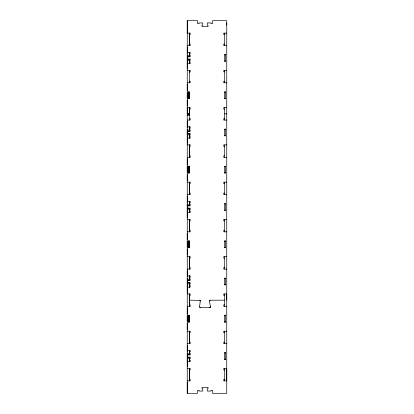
<?xml version="1.0" encoding="UTF-8"?>
<svg xmlns="http://www.w3.org/2000/svg" width="414" height="414" viewBox="0 0 414 414"><rect width="100%" height="100%" fill="white"/><g stroke="black" fill="none" stroke-linecap="round" stroke-linejoin="round"><path stroke-width="0.62" d="M187.252 113.752L187.252 20.7L197.561 20.7L197.561 23.681L199.051 23.681L199.051 22.936L202.777 22.936L202.777 25.171L202.032 25.171L202.032 26.662L207.994 26.662L207.994 25.171L207.248 25.171L207.248 22.936L210.974 22.936L210.974 23.681L212.465 23.681L212.465 20.7L226.748 20.7L226.748 393.3L212.465 393.3L212.465 390.319L210.974 390.319L210.974 391.064L207.248 391.064L207.248 388.829L207.994 388.829L207.994 387.338L202.032 387.338L202.032 388.829L202.777 388.829L202.777 391.064L199.051 391.064L199.051 390.319L197.561 390.319L197.561 393.3L187.252 393.3L187.252 382.37M187.252 393.3L187.252 107.267M187.252 366.97L187.252 352.935M187.252 351.445L187.252 345.11M187.252 329.71L187.252 323.375M187.252 321.885L187.252 315.675M187.252 314.185L187.252 307.85M187.252 292.45L187.252 278.415M187.252 276.925L187.252 270.59M187.252 255.19L187.252 248.855M187.252 247.365L187.252 241.155M187.252 239.665L187.252 233.33M187.252 217.93L187.252 203.895M187.252 202.405L187.252 196.07M187.252 180.67L187.252 174.335M187.252 172.845L187.252 166.635M187.252 165.145L187.252 158.81M187.252 143.41L187.252 129.375M187.252 127.885L187.252 121.55M187.252 106.15L187.252 99.815M187.252 98.325L187.252 92.115M187.252 90.625L187.252 84.29M187.252 68.89L187.252 54.855M187.252 53.365L187.252 47.03M189.488 361.732L189.488 357.303M189.488 354.772L189.488 350.347M189.488 287.212L189.488 282.783M189.488 280.252L189.488 275.827M189.488 212.692L189.488 208.263M189.488 205.732L189.488 201.307M189.488 138.172L189.488 133.743M189.488 131.212L189.488 126.787M189.488 63.652L189.488 59.228M189.488 56.697L189.488 52.267M226.748 300.15L226.748 293.94L223.767 293.94L223.767 295.43L224.512 295.43M226.748 25.171L226.748 22.936M224.512 54.855L225.019 54.301L225.62 54.757L225.63 61.081L224.512 61.065L224.512 54.855L225.63 54.855M224.512 92.115L225.019 91.561L225.62 92.017L225.63 98.341L224.512 98.325L224.512 92.115L225.63 92.115M224.512 129.375L225.019 128.821L225.62 129.277L225.63 135.601L224.512 135.585L224.512 129.375L225.63 129.375M224.512 166.635L225.019 166.081L225.62 166.537L225.63 172.861L224.512 172.845L224.512 166.635L225.63 166.635M224.512 203.895L225.019 203.341L225.62 203.797L225.63 210.121L224.512 210.105L224.512 203.895L225.63 203.895M224.512 241.155L225.019 240.601L225.62 241.051L225.63 247.381L224.512 247.365L224.512 241.155L225.63 241.155M224.512 278.415L225.019 277.861L225.62 278.311L225.63 284.635L224.512 284.625L224.512 278.415L225.63 278.415M210.457 306.733L210.431 307.095L209.505 301.019L209.929 300.217L224.512 300.15M225.63 61.091L225.071 61.624L224.512 61.091M225.63 98.351L225.071 98.884L224.512 98.351M225.63 135.611L225.071 136.144L224.512 135.611M225.63 172.871L225.071 173.404L224.512 172.871M225.63 210.131L225.071 210.664L224.512 210.131M225.63 247.391L225.071 247.924L224.512 247.391M225.63 284.651L225.071 285.184L224.512 284.651M200.526 300.999L200.355 300.414L199.564 306.753L199.869 307.462L209.743 307.602L210.431 307.095L209.722 307.602M199.564 306.774L200.304 307.602M210.24 300.15L209.67 300.414L209.505 301.019M226.748 33.12L223.767 33.12L223.767 34.61L224.512 34.61M189.488 34.61L190.233 34.61L190.233 33.12L187.252 33.12L187.252 20.7M189.488 44.05L190.233 44.05L190.233 45.54L187.252 45.54M224.512 44.05L223.767 44.05L223.767 45.54L226.748 45.54M187.252 52.371L190.233 52.371L190.233 53.861L189.488 53.861L189.488 55.352L190.233 55.352L190.233 56.842L187.252 56.842M187.252 55.476L188.37 55.476L188.37 56.863M187.252 59.078L190.233 59.078L190.233 60.568L189.488 60.568L189.488 62.059L190.233 62.059L190.233 63.549L187.252 63.549M187.252 60.444L188.37 60.444L188.37 59.062M187.252 70.38L190.233 70.38L190.233 71.87L189.488 71.87M226.748 70.38L223.767 70.38L223.767 71.87L224.512 71.87M189.488 81.31L190.233 81.31L190.233 82.8L187.252 82.8M224.512 81.31L223.767 81.31L223.767 82.8L226.748 82.8M187.252 107.64L190.233 107.64L190.233 109.13L189.488 109.13M226.748 107.64L223.767 107.64L223.767 109.13L224.512 109.13M187.252 113.85L189.488 113.85L189.488 107.267L189.488 120.06M224.512 113.85L226.748 113.85M187.252 113.948L189.488 113.948M187.252 114.238L189.488 114.238M187.252 115.402L189.488 115.402M189.488 118.57L190.233 118.57L190.233 120.06L187.252 120.06M224.512 118.57L223.767 118.57L223.767 120.06L226.748 120.06M187.252 126.891L190.233 126.891L190.233 128.381L189.488 128.381L189.488 129.872L190.233 129.872L190.233 131.362L187.252 131.362M187.252 129.996L188.37 129.996L188.37 131.383M187.252 133.598L190.233 133.598L190.233 135.088L189.488 135.088L189.488 136.579L190.233 136.579L190.233 138.069L187.252 138.069M187.252 134.964L188.37 134.964L188.37 133.577M187.252 144.9L190.233 144.9L190.233 146.39L189.488 146.39M226.748 144.9L223.767 144.9L223.767 146.39L224.512 146.39M189.488 155.83L190.233 155.83L190.233 157.32L187.252 157.32M224.512 155.83L223.767 155.83L223.767 157.32L226.748 157.32M187.252 182.16L190.233 182.16L190.233 183.65L189.488 183.65M226.748 182.16L223.767 182.16L223.767 183.65L224.512 183.65M189.488 193.09L190.233 193.09L190.233 194.58L187.252 194.58M224.512 193.09L223.767 193.09L223.767 194.58L226.748 194.58M187.252 201.411L190.233 201.411L190.233 202.901L189.488 202.901L189.488 204.392L190.233 204.392L190.233 205.882L187.252 205.882M187.252 204.516L188.37 204.516L188.37 205.903M187.252 208.118L190.233 208.118L190.233 209.608L189.488 209.608L189.488 211.099L190.233 211.099L190.233 212.589L187.252 212.589M187.252 209.484L188.37 209.484L188.37 208.097M187.252 219.42L190.233 219.42L190.233 220.91L189.488 220.91M226.748 219.42L223.767 219.42L223.767 220.91L224.512 220.91M189.488 230.35L190.233 230.35L190.233 231.84L187.252 231.84M224.512 230.35L223.767 230.35L223.767 231.84L226.748 231.84M187.252 256.68L190.233 256.68L190.233 258.17L189.488 258.17M226.748 256.68L223.767 256.68L223.767 258.17L224.512 258.17M189.488 267.61L190.233 267.61L190.233 269.1L187.252 269.1M224.512 267.61L223.767 267.61L223.767 269.1L226.748 269.1M187.252 275.931L190.233 275.931L190.233 277.421L189.488 277.421L189.488 278.912L190.233 278.912L190.233 280.402L187.252 280.402M187.252 279.036L188.37 279.036L188.37 280.418M187.252 282.638L190.233 282.638L190.233 284.128L189.488 284.128L189.488 285.619L190.233 285.619L190.233 287.109L187.252 287.109M187.252 284.004L188.37 284.004L188.37 282.617M187.252 293.94L190.233 293.94L190.233 295.43L189.488 295.43M189.488 300.15L200.34 300.398L199.786 300.15M189.488 304.87L190.233 304.87L190.233 306.36L187.252 306.36M224.512 304.87L223.767 304.87L223.767 306.36L226.748 306.36M224.512 315.675L225.63 315.675L225.63 321.885A0.559 0.559 0 0 1 225.071 322.444A0.559 0.559 0 0 1 224.512 321.885L224.512 315.675A0.559 0.559 0 0 1 225.071 315.116A0.559 0.559 0 0 1 225.63 315.675M224.512 321.885L225.63 321.885M187.252 331.2L190.233 331.2L190.233 332.69L189.488 332.69M226.748 331.2L223.767 331.2L223.767 332.69L224.512 332.69M189.488 342.13L190.233 342.13L190.233 343.62L187.252 343.62M224.512 342.13L223.767 342.13L223.767 343.62L226.748 343.62M187.252 350.451L190.233 350.451L190.233 351.941L189.488 351.941L189.488 353.432L190.233 353.432L190.233 354.922L187.252 354.922M224.512 352.935L225.63 352.935L225.63 359.145A0.559 0.559 0 0 1 225.071 359.704A0.559 0.559 0 0 1 224.512 359.145L224.512 352.935A0.559 0.559 0 0 1 225.071 352.376A0.559 0.559 0 0 1 225.63 352.935M187.252 353.556L188.37 353.556L188.37 354.938M187.252 357.158L190.233 357.158L190.233 358.648L189.488 358.648L189.488 360.139L190.233 360.139L190.233 361.629L187.252 361.629M187.252 358.524L188.37 358.524L188.37 357.137M224.512 359.145L225.63 359.145M187.252 368.46L190.233 368.46L190.233 369.95L189.488 369.95M224.512 369.95L223.767 369.95L223.767 368.46L226.748 368.46L226.748 380.88L223.767 380.88L223.767 379.39L224.512 379.39M189.488 379.39L190.233 379.39L190.233 380.88L187.252 380.88M224.512 33.12L224.512 45.54M224.512 70.38L224.512 82.8M224.512 107.267L224.512 120.06M224.512 144.9L224.512 157.32M224.512 182.16L224.512 194.58M224.512 219.42L224.512 231.84M224.512 256.68L224.512 269.1M224.512 293.94L224.512 306.36M224.512 331.2L224.512 343.62M224.512 368.46L224.512 380.88M189.488 52.097L189.488 53.365M189.488 55.476L189.488 56.718M189.488 59.202L189.488 60.444M189.488 62.555L189.488 63.823M189.488 72.243L189.488 70.38L189.488 82.8L189.488 80.937M189.488 126.617L189.488 127.885M189.488 129.996L189.488 131.238M189.488 133.722L189.488 134.964M189.488 137.075L189.488 138.343M189.488 201.137L189.488 202.405M189.488 204.516L189.488 205.758M189.488 208.242L189.488 209.484M189.488 211.595L189.488 212.863M189.488 275.657L189.488 276.925M189.488 279.036L189.488 280.278M189.488 282.762L189.488 284.004M189.488 286.115L189.488 287.383M189.488 301.33L189.488 293.94L189.488 306.36L189.488 302.51M189.488 350.177L189.488 351.445M189.488 353.535L189.488 354.782M189.488 357.282L189.488 358.529M189.488 360.635L189.488 361.903M188.37 315.675L188.37 321.885A0.559 0.559 0 0 0 188.929 322.444A0.559 0.559 0 0 0 189.488 321.885L189.488 315.675A0.559 0.559 0 0 0 188.929 315.116A0.559 0.559 0 0 0 188.37 315.675L188.37 321.885L189.488 321.885L189.488 315.675L188.37 315.675M188.37 241.155L188.37 247.417L188.929 247.924L189.483 247.417L189.488 241.155C189.498 239.804 186.999 241.491 189.488 241.155L189.488 247.365L188.37 247.391L188.37 241.155M188.37 166.635L188.37 172.897L188.929 173.404L189.483 172.897L189.488 166.635C189.498 165.284 186.999 166.977 189.488 166.635L189.488 172.845L188.37 172.871L188.37 166.635M188.37 92.115L188.37 98.377L188.929 98.884L189.483 98.377L189.488 92.115C189.503 90.764 186.999 92.451 189.488 92.115L189.488 98.325L188.37 98.351L188.37 92.115M189.488 368.46L189.488 380.88L189.488 368.46M189.488 331.2L189.488 343.62L189.488 331.2M189.488 256.68L189.488 269.1L189.488 256.68M189.488 219.42L189.488 231.84L189.488 219.42M189.488 182.16L189.488 194.58L189.488 182.16M189.488 144.9L189.488 157.32L189.488 144.9M189.488 33.12L189.488 45.54L189.488 33.12"/></g></svg>
